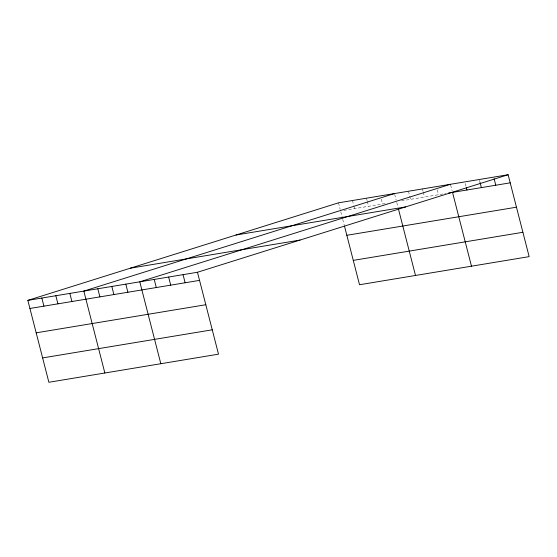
<?xml version="1.0" encoding="UTF-8"?>
<svg xmlns="http://www.w3.org/2000/svg" width="557" height="557" viewBox="0 0 557 557"><rect width="100%" height="100%" fill="white"/><g stroke="black" fill="none" stroke-linecap="round" stroke-linejoin="round"><path stroke-width="0.42" stroke-dasharray="2.79 2.09" d="M343.871 210.393L387.498 203.166M401.493 200.847L445.948 193.481M479.493 180.315L480.12 182.752M465.283 183.518L466.118 186.762M450.655 185.091L452.117 190.766M437.287 189.846L438.54 194.706M422.464 188.92L423.083 191.35M423.292 192.165L424.545 197.025M408.469 191.239L409.506 195.291M409.715 196.106L410.551 199.343M394.683 194.365L396.138 200.04M396.772 202.504L397.851 206.703M381.315 199.121L382.562 203.98M366.485 198.195L367.112 200.624M367.321 201.439L368.567 206.299M352.49 200.513L353.744 205.373M353.953 206.187L354.572 208.617M338.496 202.832L340.167 209.314M340.793 211.778L342.52 218.497M342.736 219.333L344.247 225.216"/><path stroke-width="0.84" d="M27.85 300.369L197.47 272.262L218.504 354.168L48.877 382.269L27.85 300.369L338.496 202.832L508.123 174.731L529.15 256.631L359.53 284.738L344.463 226.051M394.474 193.558L83.829 291.095L104.855 372.995M450.446 184.283L139.8 281.821L160.827 363.721M197.47 272.262L508.123 174.731M448.413 193.07L510.205 182.835M235.987 235.019L405.607 206.919M130.366 268.182L299.986 240.081M346.83 235.291L516.457 207.19M29.932 308.474L199.552 280.373M353.277 260.384L522.898 232.283M36.184 332.828L205.805 304.728M42.624 357.914L212.245 329.814M494.122 178.741L495.786 185.223M480.12 182.752L481.366 187.612M466.327 187.57L466.947 190M452.528 192.388L471.48 266.19M398.283 208.381L415.501 275.464M183.051 274.657L185.133 282.761M168.639 277.045L170.72 285.149M154.219 279.433L156.301 287.537M125.805 284.14L127.887 292.244M111.811 286.458L113.893 294.562M97.816 288.777L99.898 296.881M69.834 293.414L71.916 301.518M55.839 295.732L57.921 303.837M41.845 298.051L43.926 306.155"/></g></svg>
